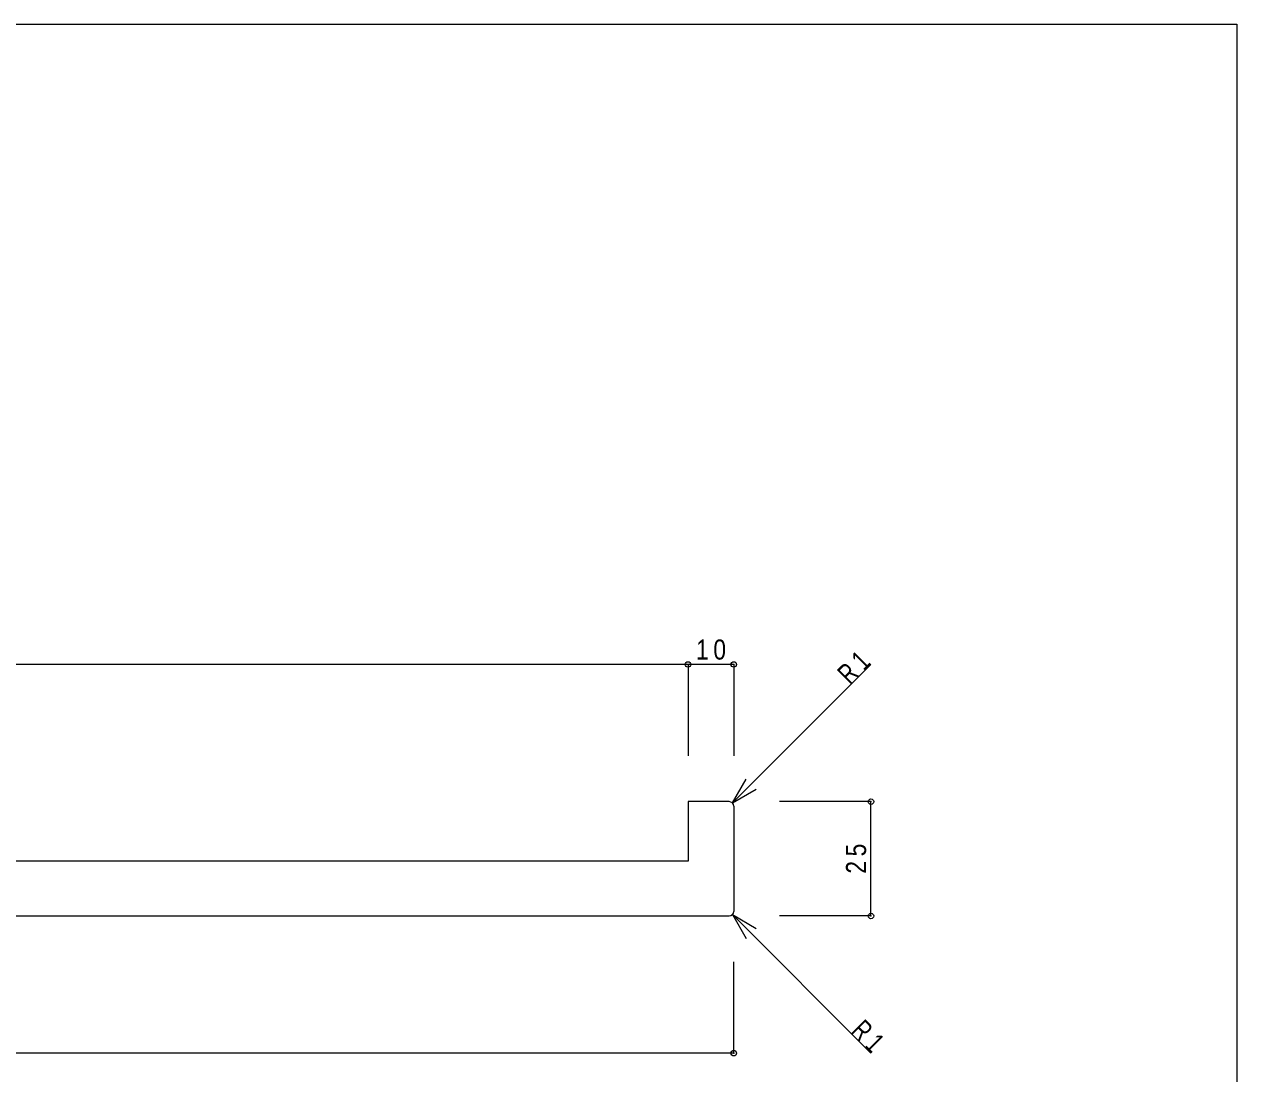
# Model space of a CAD drawing. Units: millimetres on the paper, with parts at other scales. Extents: x -141 to 141, y -98 to 98.
# Drawn here: x 8.4 to 141, y -17.2 to 97.5 of the extents above; entities that cross this region are included whole.
import ezdxf

# ---------------------------------------------------------------- set-up
doc = ezdxf.new("R2010")
doc.units = ezdxf.units.MM
doc.header["$PDMODE"] = 32
doc.header["$PDSIZE"] = 0.6
for name, color, linetype, lineweight in [('4-0_ＫＢ製品', 2, 'Continuous', 9), ('4-3_寸法', 4, 'Continuous', 9), ('4-4_引出線字', 4, 'Continuous', 9), ('F-0_図面枠', 5, 'Continuous', 9)]:
    doc.layers.add(name, color=color, linetype=linetype, lineweight=lineweight)
doc.layers.add('4-5_文字', color=7, linetype='Continuous')
doc.styles.add('HGｺﾞｼｯｸM', font='')
doc.styles.get('HGｺﾞｼｯｸM').set_extended_font_data('HGｺﾞｼｯｸM')

msp = doc.modelspace()

# ---------------------------------------------------------------- linework, layer by layer
at = {"layer": '4-0_ＫＢ製品'}
for p, q in [((81, 12.5), (81, 6)), ((85.5, 12.5), (81, 12.5)), ((86, 12), (86, 0.5)), ((-79, 0), (85.5, 0))]:
    msp.add_line(p, q, dxfattribs=at)
msp.add_lwpolyline([(81, 6), (-86, 6), (-86, 1.5)], dxfattribs=at)
for centre, start, end in [((85.5, 12), 0, 90), ((85.5, 0.5), 270, 0)]:
    msp.add_arc(centre, 0.5, start, end, dxfattribs=at)
at = {"layer": '4-3_寸法'}
for p, q in [((81, 27.5), (-86, 27.5)), ((86, 27.5), (81, 27.5)), ((81, 27.5), (81, 17.5)), ((86, 27.5), (86, 17.5)), ((101, 12.5), (91, 12.5)), ((101, 0), (101, 12.5)), ((101, 0), (91, 0)), ((86, -15), (86, -5)), ((86, -15), (-79, -15))]:
    msp.add_line(p, q, dxfattribs=at)
for p in [(81, 27.5), (86, 27.5), (101, 12.5), (101, 0), (86, -15)]:
    msp.add_point(p, dxfattribs=at)
at = {"layer": '4-4_引出線字'}
for p, q in [((85.854, 12.354), (88.452, 13.854)), ((85.854, 0.146), (88.452, -1.354))]:
    msp.add_line(p, q, dxfattribs=at)
for points in [[(101, 27.5), (85.854, 12.354), (87.354, 14.952)], [(101, -15), (85.854, 0.146), (87.354, -2.452)]]:
    msp.add_lwpolyline(points, dxfattribs=at)
at = {"layer": 'F-0_図面枠'}
for p, q in [((-141, 97.5), (141, 97.5)), ((141, 97.5), (141, -97.5))]:
    msp.add_line(p, q, dxfattribs=at)

# ---------------------------------------------------------------- texts
at = {"layer": '4-3_寸法', "color": 7, "insert": (81.875, 28), "char_height": 2.199, "attachment_point": 7, "style": 'HGｺﾞｼｯｸM'}
msp.add_mtext('\\T1.36;\\W0.85;10', dxfattribs=at)
at = {"layer": '4-3_寸法', "color": 7, "insert": (100.5, 4.625), "char_height": 2.199, "attachment_point": 7, "rotation": 90, "style": 'HGｺﾞｼｯｸM'}
msp.add_mtext('\\T1.36;\\W0.85;25', dxfattribs=at)
at = {"layer": '4-5_文字', "char_height": 2.199, "attachment_point": 7, "style": 'HGｺﾞｼｯｸM'}
for insert, rotation in [((98.702, 25.202), 45), ((98.702, -12.702), 315)]:
    msp.add_mtext('\\T1.36;\\W0.75;R1', dxfattribs=dict(at, insert=insert, rotation=rotation))

doc.saveas('drawing.dxf')
